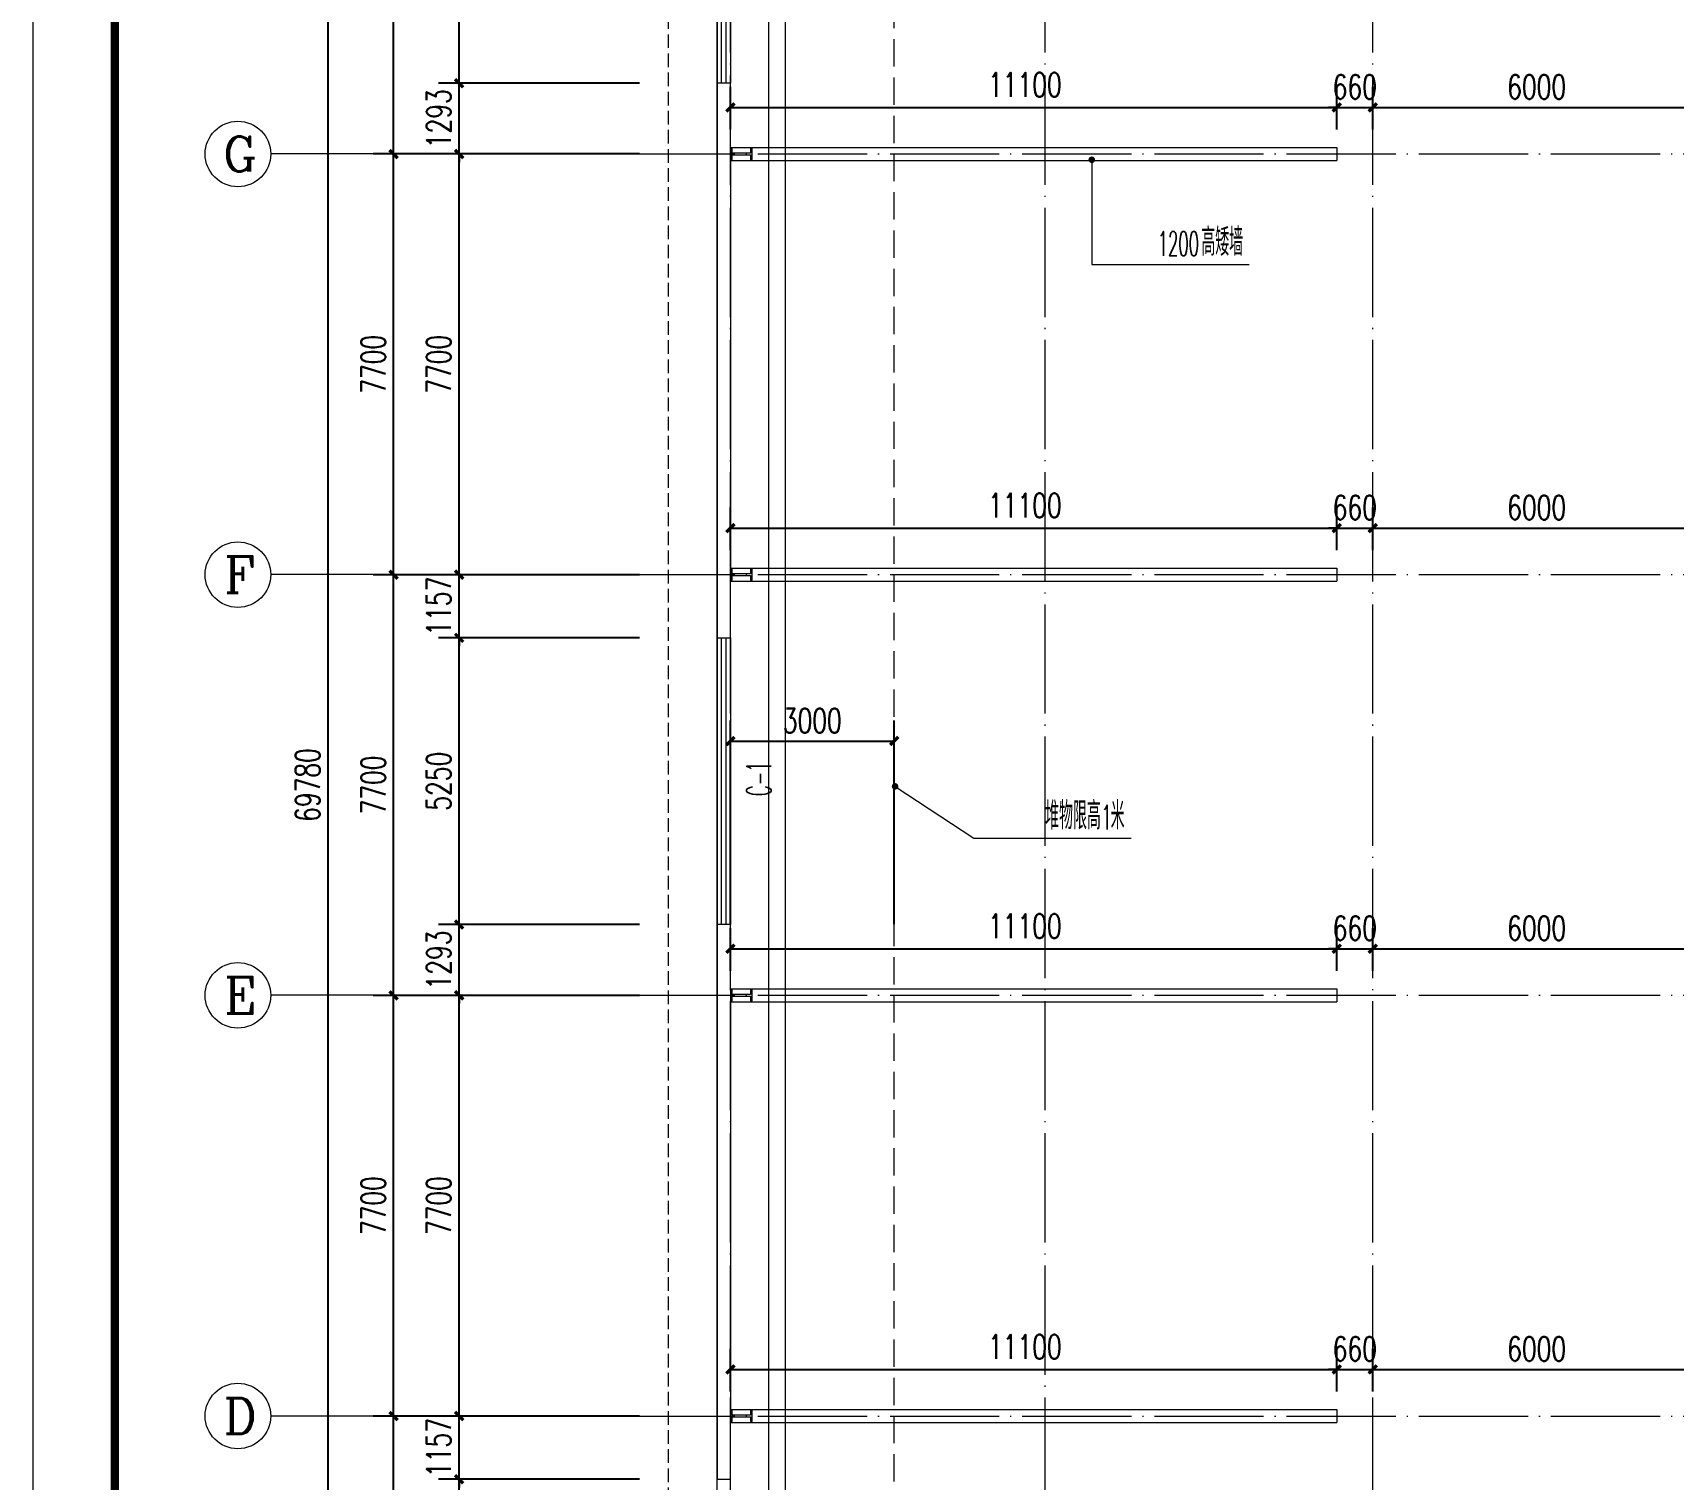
# Model space of a CAD drawing. Header units: inches. Extents: x -3733042 to -3450527, y 579159 to 997713.
# Drawn here: x -3561977 to -3531947, y 811583 to 838057 of the extents above; entities that cross this region are included whole.
import ezdxf

# ---------------------------------------------------------------- set-up
doc = ezdxf.new("R2010")
doc.units = ezdxf.units.IN
doc.header["$LTSCALE"] = 1000
doc.header["$MEASUREMENT"] = 0
doc.linetypes.add('DASH', pattern=[0.35, 0.25, -0.1])
doc.linetypes.add('DOTE', pattern=[2.42, 2, -0.2, 0.02, -0.2])
doc.layers.get('0').update_dxf_attribs({"lineweight": 18})
for name, color, linetype, lineweight in [('AXIS', 30, 'Continuous', 18), ('AXIS_TEXT', 7, 'Continuous', 18), ('COLUMN', 34, 'Continuous', 18), ('DIM_LEAD', 3, 'Continuous', 18), ('DOTE', 14, 'DOTE', 18), ('GROUND', 5, 'DASH', 18), ('PUB_DIM', 3, 'Continuous', 18), ('PUB_TEXT', 7, 'Continuous', 18), ('PUB_TITLE', 153, 'Continuous', 18), ('SURFACE', 255, 'Continuous', 18), ('WALL', 6, 'Continuous', 18), ('WINDOW', 4, 'Continuous', 18), ('WINDOW_TEXT', 7, 'Continuous', 18), ('地漏雨水管', 41, 'Continuous', 18)]:
    doc.layers.add(name, color=color, linetype=linetype, lineweight=lineweight)
doc.styles.add('_TCH_AXIS', font='complex.shx', dxfattribs={"bigfont": 'gbcbig.shx'})
doc.styles.add('_TCH_DIM', font='simplex.shx', dxfattribs={"width": 0.7, "bigfont": 'gbcbig.shx'})
doc.styles.add('_TCH_DIM_T3', font='simplex.shx', dxfattribs={"width": 0.705882, "bigfont": 'gbcbig.shx'})
doc.styles.add('_TCH_WINDOW', font='simplex.shx', dxfattribs={"width": 0.7, "bigfont": 'gbcbig.shx'})
doc.styles.add('COMPLEX', font='complex.shx')
doc.dimstyles.new('_TCH_ARCH&&150', dxfattribs={"dimtxt": 446.25, "dimasz": 150, "dimexe": 375, "dimexo": 450, "dimgap": 150, "dimtad": 1, "dimdec": 0, "dimzin": 0, "dimdsep": 46, "dimtxsty": '_TCH_DIM_T3', "dimblk": 'ARCHTICK', "dimcen": 0.09, "dimdle": 300, "dimclrt": 7, "dimazin": 2, "dimtfac": 1, "dimtdec": 0, "dimtix": 1, "dimtmove": 2, "dimatfit": 3, "dimfxl": 1, "dimtolj": 1, "dimarcsym": 0})

# ---------------------------------------------------------------- blocks, each defined once
blk = doc.blocks.new('_ArchTick_2')
at = {"color": 0, "linetype": 'ByBlock'}
blk.add_lwpolyline([(-0.5, -0.5, 0.4, 0.4, 0), (0.5, 0.5, 0.4, 0.4, 0)], format="xyseb", dxfattribs=at)
blk = doc.blocks.new('*X160')
at = {"layer": 'PUB_DIM', "color": 0, "lineweight": -2}
for p, q in [((-3549207, 821743), (-3549207, 825469)), ((-3546207, 821743), (-3546207, 825469)), ((-3549207, 825094), (-3546207, 825094))]:
    blk.add_line(p, q, dxfattribs=at)
at = {"layer": 'PUB_DIM', "color": 0, "lineweight": -2, "xscale": 150, "yscale": 150, "zscale": 150, "rotation": 180}
blk.add_blockref('_ArchTick_2', (-3549207, 825094), dxfattribs=at)
at = {"layer": 'PUB_DIM', "color": 0, "lineweight": -2, "xscale": 150, "yscale": 150, "zscale": 150}
blk.add_blockref('_ArchTick_2', (-3546207, 825094), dxfattribs=at)
at = {"layer": 'PUB_DIM', "color": 7, "insert": (-3547707, 825467), "char_height": 446.2, "width": 1620, "attachment_point": 5, "style": '_TCH_DIM_T3'}
blk.add_mtext('3000', dxfattribs=at)
blk = doc.blocks.new('_ARCHTICK')
at = {"color": 0, "linetype": 'ByBlock', "const_width": 0.4}
blk.add_lwpolyline([(-0.5, -0.5), (0.5, 0.5)], dxfattribs=at)
blk = doc.blocks.new('*X237')
at = {"layer": 'PUB_DIM', "color": 0, "lineweight": -2}
for p, q in [((-3549206, 813189), (-3549206, 813968)), ((-3538106, 813189), (-3538106, 813968)), ((-3549206, 813593), (-3538106, 813593))]:
    blk.add_line(p, q, dxfattribs=at)
at = {"layer": 'PUB_DIM', "color": 0, "lineweight": -2, "xscale": 150, "yscale": 150, "zscale": 150, "rotation": 180}
blk.add_blockref('_ArchTick_2', (-3549206, 813593), dxfattribs=at)
at = {"layer": 'PUB_DIM', "color": 0, "lineweight": -2, "xscale": 150, "yscale": 150, "zscale": 150}
blk.add_blockref('_ArchTick_2', (-3538106, 813593), dxfattribs=at)
at = {"layer": 'PUB_DIM', "color": 7, "insert": (-3543816, 814006), "char_height": 446.2, "width": 1710, "attachment_point": 5, "style": '_TCH_DIM_T3'}
blk.add_mtext('11100', dxfattribs=at)
blk = doc.blocks.new('*X238')
at = {"layer": 'PUB_DIM', "color": 0, "lineweight": -2}
for p, q in [((-3538106, 813189), (-3538106, 813968)), ((-3537446, 813189), (-3537446, 813968)), ((-3538106, 813593), (-3538256, 813593)), ((-3538106, 813593), (-3537446, 813593)), ((-3537446, 813593), (-3537296, 813593))]:
    blk.add_line(p, q, dxfattribs=at)
at = {"layer": 'PUB_DIM', "color": 0, "lineweight": -2, "xscale": 150, "yscale": 150, "zscale": 150}
blk.add_blockref('_ArchTick_2', (-3538106, 813593), dxfattribs=at)
at = {"layer": 'PUB_DIM', "color": 0, "lineweight": -2, "xscale": 150, "yscale": 150, "zscale": 150, "rotation": 180}
blk.add_blockref('_ArchTick_2', (-3537446, 813593), dxfattribs=at)
at = {"layer": 'PUB_DIM', "color": 7, "insert": (-3537776, 813967), "char_height": 446.2, "width": 1215, "attachment_point": 5, "style": '_TCH_DIM_T3'}
blk.add_mtext('660', dxfattribs=at)
blk = doc.blocks.new('*X239')
at = {"layer": 'PUB_DIM', "color": 0, "lineweight": -2}
for p, q in [((-3537446, 813189), (-3537446, 813968)), ((-3531446, 813189), (-3531446, 813968)), ((-3537446, 813593), (-3531446, 813593))]:
    blk.add_line(p, q, dxfattribs=at)
at = {"layer": 'PUB_DIM', "color": 0, "lineweight": -2, "xscale": 150, "yscale": 150, "zscale": 150, "rotation": 180}
blk.add_blockref('_ArchTick_2', (-3537446, 813593), dxfattribs=at)
at = {"layer": 'PUB_DIM', "color": 0, "lineweight": -2, "xscale": 150, "yscale": 150, "zscale": 150}
blk.add_blockref('_ArchTick_2', (-3531446, 813593), dxfattribs=at)
at = {"layer": 'PUB_DIM', "color": 7, "insert": (-3534446, 813967), "char_height": 446.2, "width": 1665, "attachment_point": 5, "style": '_TCH_DIM_T3'}
blk.add_mtext('6000', dxfattribs=at)
blk = doc.blocks.new('*X242')
at = {"layer": 'PUB_DIM', "color": 0, "lineweight": -2}
for p, q in [((-3549206, 820889), (-3549206, 821668)), ((-3538106, 820889), (-3538106, 821668)), ((-3549206, 821293), (-3538106, 821293))]:
    blk.add_line(p, q, dxfattribs=at)
at = {"layer": 'PUB_DIM', "color": 0, "lineweight": -2, "xscale": 150, "yscale": 150, "zscale": 150, "rotation": 180}
blk.add_blockref('_ArchTick_2', (-3549206, 821293), dxfattribs=at)
at = {"layer": 'PUB_DIM', "color": 0, "lineweight": -2, "xscale": 150, "yscale": 150, "zscale": 150}
blk.add_blockref('_ArchTick_2', (-3538106, 821293), dxfattribs=at)
at = {"layer": 'PUB_DIM', "color": 7, "insert": (-3543816, 821706), "char_height": 446.2, "width": 1710, "attachment_point": 5, "style": '_TCH_DIM_T3'}
blk.add_mtext('11100', dxfattribs=at)
blk = doc.blocks.new('*X243')
at = {"layer": 'PUB_DIM', "color": 0, "lineweight": -2}
for p, q in [((-3538106, 820889), (-3538106, 821668)), ((-3537446, 820889), (-3537446, 821668)), ((-3538106, 821293), (-3538256, 821293)), ((-3538106, 821293), (-3537446, 821293)), ((-3537446, 821293), (-3537296, 821293))]:
    blk.add_line(p, q, dxfattribs=at)
at = {"layer": 'PUB_DIM', "color": 0, "lineweight": -2, "xscale": 150, "yscale": 150, "zscale": 150}
blk.add_blockref('_ArchTick_2', (-3538106, 821293), dxfattribs=at)
at = {"layer": 'PUB_DIM', "color": 0, "lineweight": -2, "xscale": 150, "yscale": 150, "zscale": 150, "rotation": 180}
blk.add_blockref('_ArchTick_2', (-3537446, 821293), dxfattribs=at)
at = {"layer": 'PUB_DIM', "color": 7, "insert": (-3537776, 821667), "char_height": 446.2, "width": 1215, "attachment_point": 5, "style": '_TCH_DIM_T3'}
blk.add_mtext('660', dxfattribs=at)
blk = doc.blocks.new('*X244')
at = {"layer": 'PUB_DIM', "color": 0, "lineweight": -2}
for p, q in [((-3537446, 820889), (-3537446, 821668)), ((-3531446, 820889), (-3531446, 821668)), ((-3537446, 821293), (-3531446, 821293))]:
    blk.add_line(p, q, dxfattribs=at)
at = {"layer": 'PUB_DIM', "color": 0, "lineweight": -2, "xscale": 150, "yscale": 150, "zscale": 150, "rotation": 180}
blk.add_blockref('_ArchTick_2', (-3537446, 821293), dxfattribs=at)
at = {"layer": 'PUB_DIM', "color": 0, "lineweight": -2, "xscale": 150, "yscale": 150, "zscale": 150}
blk.add_blockref('_ArchTick_2', (-3531446, 821293), dxfattribs=at)
at = {"layer": 'PUB_DIM', "color": 7, "insert": (-3534446, 821667), "char_height": 446.2, "width": 1665, "attachment_point": 5, "style": '_TCH_DIM_T3'}
blk.add_mtext('6000', dxfattribs=at)
blk = doc.blocks.new('*X247')
at = {"layer": 'PUB_DIM', "color": 0, "lineweight": -2}
for p, q in [((-3549206, 828589), (-3549206, 829368)), ((-3538106, 828589), (-3538106, 829368)), ((-3549206, 828993), (-3538106, 828993))]:
    blk.add_line(p, q, dxfattribs=at)
at = {"layer": 'PUB_DIM', "color": 0, "lineweight": -2, "xscale": 150, "yscale": 150, "zscale": 150, "rotation": 180}
blk.add_blockref('_ArchTick_2', (-3549206, 828993), dxfattribs=at)
at = {"layer": 'PUB_DIM', "color": 0, "lineweight": -2, "xscale": 150, "yscale": 150, "zscale": 150}
blk.add_blockref('_ArchTick_2', (-3538106, 828993), dxfattribs=at)
at = {"layer": 'PUB_DIM', "color": 7, "insert": (-3543816, 829406), "char_height": 446.2, "width": 1710, "attachment_point": 5, "style": '_TCH_DIM_T3'}
blk.add_mtext('11100', dxfattribs=at)
blk = doc.blocks.new('*X248')
at = {"layer": 'PUB_DIM', "color": 0, "lineweight": -2}
for p, q in [((-3538106, 828589), (-3538106, 829368)), ((-3537446, 828589), (-3537446, 829368)), ((-3538106, 828993), (-3538256, 828993)), ((-3538106, 828993), (-3537446, 828993)), ((-3537446, 828993), (-3537296, 828993))]:
    blk.add_line(p, q, dxfattribs=at)
at = {"layer": 'PUB_DIM', "color": 0, "lineweight": -2, "xscale": 150, "yscale": 150, "zscale": 150}
blk.add_blockref('_ArchTick_2', (-3538106, 828993), dxfattribs=at)
at = {"layer": 'PUB_DIM', "color": 0, "lineweight": -2, "xscale": 150, "yscale": 150, "zscale": 150, "rotation": 180}
blk.add_blockref('_ArchTick_2', (-3537446, 828993), dxfattribs=at)
at = {"layer": 'PUB_DIM', "color": 7, "insert": (-3537776, 829367), "char_height": 446.2, "width": 1215, "attachment_point": 5, "style": '_TCH_DIM_T3'}
blk.add_mtext('660', dxfattribs=at)
blk = doc.blocks.new('*X249')
at = {"layer": 'PUB_DIM', "color": 0, "lineweight": -2}
for p, q in [((-3537446, 828589), (-3537446, 829368)), ((-3531446, 828589), (-3531446, 829368)), ((-3537446, 828993), (-3531446, 828993))]:
    blk.add_line(p, q, dxfattribs=at)
at = {"layer": 'PUB_DIM', "color": 0, "lineweight": -2, "xscale": 150, "yscale": 150, "zscale": 150, "rotation": 180}
blk.add_blockref('_ArchTick_2', (-3537446, 828993), dxfattribs=at)
at = {"layer": 'PUB_DIM', "color": 0, "lineweight": -2, "xscale": 150, "yscale": 150, "zscale": 150}
blk.add_blockref('_ArchTick_2', (-3531446, 828993), dxfattribs=at)
at = {"layer": 'PUB_DIM', "color": 7, "insert": (-3534446, 829367), "char_height": 446.2, "width": 1665, "attachment_point": 5, "style": '_TCH_DIM_T3'}
blk.add_mtext('6000', dxfattribs=at)
blk = doc.blocks.new('*X252')
at = {"layer": 'PUB_DIM', "color": 0, "lineweight": -2}
for p, q in [((-3549206, 836289), (-3549206, 837068)), ((-3538106, 836289), (-3538106, 837068)), ((-3549206, 836693), (-3538106, 836693))]:
    blk.add_line(p, q, dxfattribs=at)
at = {"layer": 'PUB_DIM', "color": 0, "lineweight": -2, "xscale": 150, "yscale": 150, "zscale": 150, "rotation": 180}
blk.add_blockref('_ArchTick_2', (-3549206, 836693), dxfattribs=at)
at = {"layer": 'PUB_DIM', "color": 0, "lineweight": -2, "xscale": 150, "yscale": 150, "zscale": 150}
blk.add_blockref('_ArchTick_2', (-3538106, 836693), dxfattribs=at)
at = {"layer": 'PUB_DIM', "color": 7, "insert": (-3543816, 837106), "char_height": 446.2, "width": 1710, "attachment_point": 5, "style": '_TCH_DIM_T3'}
blk.add_mtext('11100', dxfattribs=at)
blk = doc.blocks.new('*X253')
at = {"layer": 'PUB_DIM', "color": 0, "lineweight": -2}
for p, q in [((-3538106, 836289), (-3538106, 837068)), ((-3537446, 836289), (-3537446, 837068)), ((-3538106, 836693), (-3538256, 836693)), ((-3538106, 836693), (-3537446, 836693)), ((-3537446, 836693), (-3537296, 836693))]:
    blk.add_line(p, q, dxfattribs=at)
at = {"layer": 'PUB_DIM', "color": 0, "lineweight": -2, "xscale": 150, "yscale": 150, "zscale": 150}
blk.add_blockref('_ArchTick_2', (-3538106, 836693), dxfattribs=at)
at = {"layer": 'PUB_DIM', "color": 0, "lineweight": -2, "xscale": 150, "yscale": 150, "zscale": 150, "rotation": 180}
blk.add_blockref('_ArchTick_2', (-3537446, 836693), dxfattribs=at)
at = {"layer": 'PUB_DIM', "color": 7, "insert": (-3537776, 837067), "char_height": 446.2, "width": 1215, "attachment_point": 5, "style": '_TCH_DIM_T3'}
blk.add_mtext('660', dxfattribs=at)
blk = doc.blocks.new('*X254')
at = {"layer": 'PUB_DIM', "color": 0, "lineweight": -2}
for p, q in [((-3537446, 836289), (-3537446, 837068)), ((-3531446, 836289), (-3531446, 837068)), ((-3537446, 836693), (-3531446, 836693))]:
    blk.add_line(p, q, dxfattribs=at)
at = {"layer": 'PUB_DIM', "color": 0, "lineweight": -2, "xscale": 150, "yscale": 150, "zscale": 150, "rotation": 180}
blk.add_blockref('_ArchTick_2', (-3537446, 836693), dxfattribs=at)
at = {"layer": 'PUB_DIM', "color": 0, "lineweight": -2, "xscale": 150, "yscale": 150, "zscale": 150}
blk.add_blockref('_ArchTick_2', (-3531446, 836693), dxfattribs=at)
at = {"layer": 'PUB_DIM', "color": 7, "insert": (-3534446, 837067), "char_height": 446.2, "width": 1665, "attachment_point": 5, "style": '_TCH_DIM_T3'}
blk.add_mtext('6000', dxfattribs=at)
blk = doc.blocks.new('*X562')
at = {"layer": 'AXIS', "color": 0, "lineweight": -2}
for p, q in [((-3550872, 811583), (-3554547, 811583)), ((-3554172, 806333), (-3554172, 811583)), ((-3550872, 806333), (-3554547, 806333))]:
    blk.add_line(p, q, dxfattribs=at)
at = {"layer": 'AXIS', "color": 0, "lineweight": -2, "xscale": 150, "yscale": 150, "zscale": 150}
for p, rotation in [((-3554172, 811583), 90), ((-3554172, 806333), 270)]:
    blk.add_blockref('_ArchTick_2', p, dxfattribs=dict(at, rotation=rotation))
at = {"layer": 'AXIS', "color": 7, "insert": (-3554545, 808958), "char_height": 446.2, "width": 1575, "attachment_point": 5, "rotation": 90, "style": '_TCH_DIM_T3'}
blk.add_mtext('5250', dxfattribs=at)
blk = doc.blocks.new('*X563')
at = {"layer": 'AXIS', "color": 0, "lineweight": -2}
for p, q in [((-3550872, 812739), (-3554547, 812739)), ((-3554172, 812739), (-3554172, 812889)), ((-3554172, 811583), (-3554172, 812739)), ((-3550872, 811583), (-3554547, 811583)), ((-3554172, 811583), (-3554172, 811433))]:
    blk.add_line(p, q, dxfattribs=at)
at = {"layer": 'AXIS', "color": 0, "lineweight": -2, "xscale": 150, "yscale": 150, "zscale": 150}
for p, rotation in [((-3554172, 812739), 270), ((-3554172, 811583), 90)]:
    blk.add_blockref('_ArchTick_2', p, dxfattribs=dict(at, rotation=rotation))
at = {"layer": 'AXIS', "color": 7, "insert": (-3554545, 812161), "char_height": 446.2, "width": 1350, "attachment_point": 5, "rotation": 90, "style": '_TCH_DIM_T3'}
blk.add_mtext('1157', dxfattribs=at)
blk = doc.blocks.new('*X564')
at = {"layer": 'AXIS', "color": 0, "lineweight": -2}
for p, q in [((-3550872, 820439), (-3554547, 820439)), ((-3554172, 812739), (-3554172, 820439)), ((-3550872, 812739), (-3554547, 812739))]:
    blk.add_line(p, q, dxfattribs=at)
at = {"layer": 'AXIS', "color": 0, "lineweight": -2, "xscale": 150, "yscale": 150, "zscale": 150}
for p, rotation in [((-3554172, 820439), 90), ((-3554172, 812739), 270)]:
    blk.add_blockref('_ArchTick_2', p, dxfattribs=dict(at, rotation=rotation))
at = {"layer": 'AXIS', "color": 7, "insert": (-3554545, 816589), "char_height": 446.2, "width": 1665, "attachment_point": 5, "rotation": 90, "style": '_TCH_DIM_T3'}
blk.add_mtext('7700', dxfattribs=at)
blk = doc.blocks.new('*X565')
at = {"layer": 'AXIS', "color": 0, "lineweight": -2}
for p, q in [((-3550872, 821733), (-3554547, 821733)), ((-3554172, 821733), (-3554172, 821883)), ((-3554172, 820439), (-3554172, 821733)), ((-3550872, 820439), (-3554547, 820439)), ((-3554172, 820439), (-3554172, 820289))]:
    blk.add_line(p, q, dxfattribs=at)
at = {"layer": 'AXIS', "color": 0, "lineweight": -2, "xscale": 150, "yscale": 150, "zscale": 150}
for p, rotation in [((-3554172, 821733), 270), ((-3554172, 820439), 90)]:
    blk.add_blockref('_ArchTick_2', p, dxfattribs=dict(at, rotation=rotation))
at = {"layer": 'AXIS', "color": 7, "insert": (-3554545, 821086), "char_height": 446.2, "width": 1485, "attachment_point": 5, "rotation": 90, "style": '_TCH_DIM_T3'}
blk.add_mtext('1293', dxfattribs=at)
blk = doc.blocks.new('*X566')
at = {"layer": 'AXIS', "color": 0, "lineweight": -2}
for p, q in [((-3550872, 826983), (-3554547, 826983)), ((-3554172, 821733), (-3554172, 826983)), ((-3550872, 821733), (-3554547, 821733))]:
    blk.add_line(p, q, dxfattribs=at)
at = {"layer": 'AXIS', "color": 0, "lineweight": -2, "xscale": 150, "yscale": 150, "zscale": 150}
for p, rotation in [((-3554172, 826983), 90), ((-3554172, 821733), 270)]:
    blk.add_blockref('_ArchTick_2', p, dxfattribs=dict(at, rotation=rotation))
at = {"layer": 'AXIS', "color": 7, "insert": (-3554545, 824358), "char_height": 446.2, "width": 1575, "attachment_point": 5, "rotation": 90, "style": '_TCH_DIM_T3'}
blk.add_mtext('5250', dxfattribs=at)
blk = doc.blocks.new('*X567')
at = {"layer": 'AXIS', "color": 0, "lineweight": -2}
for p, q in [((-3554172, 828139), (-3554172, 828289)), ((-3550872, 828139), (-3554547, 828139)), ((-3554172, 826983), (-3554172, 828139)), ((-3550872, 826983), (-3554547, 826983)), ((-3554172, 826983), (-3554172, 826833))]:
    blk.add_line(p, q, dxfattribs=at)
at = {"layer": 'AXIS', "color": 0, "lineweight": -2, "xscale": 150, "yscale": 150, "zscale": 150}
for p, rotation in [((-3554172, 828139), 270), ((-3554172, 826983), 90)]:
    blk.add_blockref('_ArchTick_2', p, dxfattribs=dict(at, rotation=rotation))
at = {"layer": 'AXIS', "color": 7, "insert": (-3554545, 827561), "char_height": 446.2, "width": 1350, "attachment_point": 5, "rotation": 90, "style": '_TCH_DIM_T3'}
blk.add_mtext('1157', dxfattribs=at)
blk = doc.blocks.new('*X568')
at = {"layer": 'AXIS', "color": 0, "lineweight": -2}
for p, q in [((-3550872, 835839), (-3554547, 835839)), ((-3554172, 828139), (-3554172, 835839)), ((-3550872, 828139), (-3554547, 828139))]:
    blk.add_line(p, q, dxfattribs=at)
at = {"layer": 'AXIS', "color": 0, "lineweight": -2, "xscale": 150, "yscale": 150, "zscale": 150}
for p, rotation in [((-3554172, 835839), 90), ((-3554172, 828139), 270)]:
    blk.add_blockref('_ArchTick_2', p, dxfattribs=dict(at, rotation=rotation))
at = {"layer": 'AXIS', "color": 7, "insert": (-3554545, 831989), "char_height": 446.2, "width": 1665, "attachment_point": 5, "rotation": 90, "style": '_TCH_DIM_T3'}
blk.add_mtext('7700', dxfattribs=at)
blk = doc.blocks.new('*X569')
at = {"layer": 'AXIS', "color": 0, "lineweight": -2}
for p, q in [((-3554172, 837133), (-3554172, 837283)), ((-3550872, 837133), (-3554547, 837133)), ((-3554172, 835839), (-3554172, 837133)), ((-3550872, 835839), (-3554547, 835839)), ((-3554172, 835839), (-3554172, 835689))]:
    blk.add_line(p, q, dxfattribs=at)
at = {"layer": 'AXIS', "color": 0, "lineweight": -2, "xscale": 150, "yscale": 150, "zscale": 150}
for p, rotation in [((-3554172, 837133), 270), ((-3554172, 835839), 90)]:
    blk.add_blockref('_ArchTick_2', p, dxfattribs=dict(at, rotation=rotation))
at = {"layer": 'AXIS', "color": 7, "insert": (-3554545, 836486), "char_height": 446.2, "width": 1485, "attachment_point": 5, "rotation": 90, "style": '_TCH_DIM_T3'}
blk.add_mtext('1293', dxfattribs=at)
blk = doc.blocks.new('*X570')
at = {"layer": 'AXIS', "color": 0, "lineweight": -2}
for p, q in [((-3550872, 842383), (-3554547, 842383)), ((-3554172, 837133), (-3554172, 842383)), ((-3550872, 837133), (-3554547, 837133))]:
    blk.add_line(p, q, dxfattribs=at)
at = {"layer": 'AXIS', "color": 0, "lineweight": -2, "xscale": 150, "yscale": 150, "zscale": 150}
for p, rotation in [((-3554172, 842383), 90), ((-3554172, 837133), 270)]:
    blk.add_blockref('_ArchTick_2', p, dxfattribs=dict(at, rotation=rotation))
at = {"layer": 'AXIS', "color": 7, "insert": (-3554545, 839758), "char_height": 446.2, "width": 1575, "attachment_point": 5, "rotation": 90, "style": '_TCH_DIM_T3'}
blk.add_mtext('5250', dxfattribs=at)
blk = doc.blocks.new('*X580')
at = {"layer": 'AXIS', "color": 0, "lineweight": -2}
for p, q in [((-3552072, 812739), (-3555747, 812739)), ((-3555372, 805039), (-3555372, 812739)), ((-3552072, 805039), (-3555747, 805039))]:
    blk.add_line(p, q, dxfattribs=at)
at = {"layer": 'AXIS', "color": 0, "lineweight": -2, "xscale": 150, "yscale": 150, "zscale": 150}
for p, rotation in [((-3555372, 812739), 90), ((-3555372, 805039), 270)]:
    blk.add_blockref('_ArchTick_2', p, dxfattribs=dict(at, rotation=rotation))
at = {"layer": 'AXIS', "color": 7, "insert": (-3555745, 808889), "char_height": 446.2, "width": 1665, "attachment_point": 5, "rotation": 90, "style": '_TCH_DIM_T3'}
blk.add_mtext('7700', dxfattribs=at)
blk = doc.blocks.new('*X581')
at = {"layer": 'AXIS', "color": 0, "lineweight": -2}
for p, q in [((-3552072, 820439), (-3555747, 820439)), ((-3555372, 812739), (-3555372, 820439)), ((-3552072, 812739), (-3555747, 812739))]:
    blk.add_line(p, q, dxfattribs=at)
at = {"layer": 'AXIS', "color": 0, "lineweight": -2, "xscale": 150, "yscale": 150, "zscale": 150}
for p, rotation in [((-3555372, 820439), 90), ((-3555372, 812739), 270)]:
    blk.add_blockref('_ArchTick_2', p, dxfattribs=dict(at, rotation=rotation))
at = {"layer": 'AXIS', "color": 7, "insert": (-3555745, 816589), "char_height": 446.2, "width": 1665, "attachment_point": 5, "rotation": 90, "style": '_TCH_DIM_T3'}
blk.add_mtext('7700', dxfattribs=at)
blk = doc.blocks.new('*X582')
at = {"layer": 'AXIS', "color": 0, "lineweight": -2}
for p, q in [((-3552072, 828139), (-3555747, 828139)), ((-3555372, 820439), (-3555372, 828139)), ((-3552072, 820439), (-3555747, 820439))]:
    blk.add_line(p, q, dxfattribs=at)
at = {"layer": 'AXIS', "color": 0, "lineweight": -2, "xscale": 150, "yscale": 150, "zscale": 150}
for p, rotation in [((-3555372, 828139), 90), ((-3555372, 820439), 270)]:
    blk.add_blockref('_ArchTick_2', p, dxfattribs=dict(at, rotation=rotation))
at = {"layer": 'AXIS', "color": 7, "insert": (-3555745, 824289), "char_height": 446.2, "width": 1665, "attachment_point": 5, "rotation": 90, "style": '_TCH_DIM_T3'}
blk.add_mtext('7700', dxfattribs=at)
blk = doc.blocks.new('*X583')
at = {"layer": 'AXIS', "color": 0, "lineweight": -2}
for p, q in [((-3552072, 835839), (-3555747, 835839)), ((-3555372, 828139), (-3555372, 835839)), ((-3552072, 828139), (-3555747, 828139))]:
    blk.add_line(p, q, dxfattribs=at)
at = {"layer": 'AXIS', "color": 0, "lineweight": -2, "xscale": 150, "yscale": 150, "zscale": 150}
for p, rotation in [((-3555372, 835839), 90), ((-3555372, 828139), 270)]:
    blk.add_blockref('_ArchTick_2', p, dxfattribs=dict(at, rotation=rotation))
at = {"layer": 'AXIS', "color": 7, "insert": (-3555745, 831989), "char_height": 446.2, "width": 1665, "attachment_point": 5, "rotation": 90, "style": '_TCH_DIM_T3'}
blk.add_mtext('7700', dxfattribs=at)
blk = doc.blocks.new('*X584')
at = {"layer": 'AXIS', "color": 0, "lineweight": -2}
for p, q in [((-3552072, 843539), (-3555747, 843539)), ((-3555372, 835839), (-3555372, 843539)), ((-3552072, 835839), (-3555747, 835839))]:
    blk.add_line(p, q, dxfattribs=at)
at = {"layer": 'AXIS', "color": 0, "lineweight": -2, "xscale": 150, "yscale": 150, "zscale": 150}
for p, rotation in [((-3555372, 843539), 90), ((-3555372, 835839), 270)]:
    blk.add_blockref('_ArchTick_2', p, dxfattribs=dict(at, rotation=rotation))
at = {"layer": 'AXIS', "color": 7, "insert": (-3555745, 839689), "char_height": 446.2, "width": 1665, "attachment_point": 5, "rotation": 90, "style": '_TCH_DIM_T3'}
blk.add_mtext('7700', dxfattribs=at)
blk = doc.blocks.new('*X588')
at = {"layer": 'AXIS', "color": 0, "lineweight": -2}
for p, q in [((-3552072, 859179), (-3556947, 859179)), ((-3556572, 789399), (-3556572, 859179)), ((-3552072, 789399), (-3556947, 789399))]:
    blk.add_line(p, q, dxfattribs=at)
at = {"layer": 'AXIS', "color": 0, "lineweight": -2, "xscale": 150, "yscale": 150, "zscale": 150}
for p, rotation in [((-3556572, 859179), 90), ((-3556572, 789399), 270)]:
    blk.add_blockref('_ArchTick_2', p, dxfattribs=dict(at, rotation=rotation))
at = {"layer": 'AXIS', "color": 7, "insert": (-3556945, 824289), "char_height": 446.2, "width": 2115, "attachment_point": 5, "rotation": 90, "style": '_TCH_DIM_T3'}
blk.add_mtext('69780', dxfattribs=at)
blk = doc.blocks.new('_AXISO')
blk.add_circle((0, 0), 0.5)
at = {"layer": 'AXIS_TEXT', "style": 'COMPLEX', "width": 1.04167}
blk.add_attdef('A', (-0.25, -0.28), '', height=0.56, dxfattribs=at)
blk = doc.blocks.new('$WINLIB2D$00000001')
at = {"color": 0}
for points in [[(-0.5, 0.5), (-0.5, -0.5)], [(-0.5, 0.5), (0.5, 0.5)], [(0.5, -0.5), (0.5, 0.5)], [(0.5, 0.1667), (-0.5, 0.1667)], [(0.5, -0.1667), (-0.5, -0.1667)], [(-0.5, -0.5), (0.5, -0.5)]]:
    blk.add_lwpolyline(points, dxfattribs=at)

msp = doc.modelspace()

# ---------------------------------------------------------------- linework, layer by layer
msp.add_lwpolyline([(-3549446.4, 859179.3), (-3513446.4, 859179.3), (-3513446.4, 789399.3), (-3549446.4, 789399.3)], close=True)
at = {"layer": 'AXIS'}
for p, q in [((-3551621.9, 835839.3), (-3557621.9, 835839.3)), ((-3551621.9, 828139.3), (-3557621.9, 828139.3)), ((-3551621.9, 820439.3), (-3557621.9, 820439.3)), ((-3551621.9, 812739.3), (-3557621.9, 812739.3))]:
    msp.add_line(p, q, dxfattribs=at)
at = {"layer": 'COLUMN'}
for p, q in [((-3549175.7, 835939.3), (-3549205.7, 835939.3)), ((-3549205.7, 835939.3), (-3549205.7, 835739.3)), ((-3549205.7, 835739.3), (-3549175.7, 835739.3)), ((-3549175.7, 835854.3), (-3549175.7, 835939.3)), ((-3548835.7, 835854.3), (-3549175.7, 835854.3)), ((-3549175.7, 835739.3), (-3549175.7, 835824.3)), ((-3549175.7, 835824.3), (-3548835.7, 835824.3)), ((-3548805.7, 835939.3), (-3548835.7, 835939.3)), ((-3548835.7, 835939.3), (-3548835.7, 835854.3)), ((-3548835.7, 835824.3), (-3548835.7, 835739.3)), ((-3548835.7, 835739.3), (-3548805.7, 835739.3)), ((-3548805.7, 835739.3), (-3548805.7, 835939.3)), ((-3549175.7, 828239.3), (-3549205.7, 828239.3)), ((-3549205.7, 828239.3), (-3549205.7, 828039.3)), ((-3549175.7, 828154.3), (-3549175.7, 828239.3)), ((-3548805.7, 828239.3), (-3548835.7, 828239.3)), ((-3548835.7, 828239.3), (-3548835.7, 828154.3)), ((-3548805.7, 828039.3), (-3548805.7, 828239.3)), ((-3549205.7, 828039.3), (-3549175.7, 828039.3)), ((-3548835.7, 828154.3), (-3549175.7, 828154.3)), ((-3549175.7, 828039.3), (-3549175.7, 828124.3)), ((-3549175.7, 828124.3), (-3548835.7, 828124.3)), ((-3548835.7, 828124.3), (-3548835.7, 828039.3)), ((-3548835.7, 828039.3), (-3548805.7, 828039.3)), ((-3549175.7, 820539.3), (-3549205.7, 820539.3)), ((-3549205.7, 820539.3), (-3549205.7, 820339.3)), ((-3549175.7, 820454.3), (-3549175.7, 820539.3)), ((-3548835.7, 820454.3), (-3549175.7, 820454.3)), ((-3549175.7, 820339.3), (-3549175.7, 820424.3)), ((-3549175.7, 820424.3), (-3548835.7, 820424.3)), ((-3548805.7, 820539.3), (-3548835.7, 820539.3)), ((-3548835.7, 820539.3), (-3548835.7, 820454.3)), ((-3548835.7, 820424.3), (-3548835.7, 820339.3)), ((-3548805.7, 820339.3), (-3548805.7, 820539.3)), ((-3549205.7, 820339.3), (-3549175.7, 820339.3)), ((-3548835.7, 820339.3), (-3548805.7, 820339.3)), ((-3549175.7, 812839.3), (-3549205.7, 812839.3)), ((-3549205.7, 812839.3), (-3549205.7, 812639.3)), ((-3549205.7, 812639.3), (-3549175.7, 812639.3)), ((-3549175.7, 812754.3), (-3549175.7, 812839.3)), ((-3548835.7, 812754.3), (-3549175.7, 812754.3)), ((-3549175.7, 812639.3), (-3549175.7, 812724.3)), ((-3549175.7, 812724.3), (-3548835.7, 812724.3)), ((-3548805.7, 812839.3), (-3548835.7, 812839.3)), ((-3548835.7, 812839.3), (-3548835.7, 812754.3)), ((-3548835.7, 812724.3), (-3548835.7, 812639.3)), ((-3548835.7, 812639.3), (-3548805.7, 812639.3)), ((-3548805.7, 812639.3), (-3548805.7, 812839.3))]:
    msp.add_line(p, q, dxfattribs=at)
at = {"layer": 'DIM_LEAD'}
for p, q in [((-3542591, 835733.4), (-3542591, 833817.2)), ((-3542591, 833817.2), (-3539709.2, 833817.2)), ((-3546191.3, 824263.8), (-3544750.4, 823317.2)), ((-3544750.4, 823317.2), (-3541868.6, 823317.2))]:
    msp.add_line(p, q, dxfattribs=at)
for points in [[(-3542591, 835763.4, 60, 60, 1), (-3542591, 835703.4, 60, 60, 1)], [(-3546216.3, 824280.3, 60, 60, 1), (-3546166.2, 824247.3, 60, 60, 1)]]:
    msp.add_lwpolyline(points, format="xyseb", close=True, dxfattribs=at)
at = {"layer": 'DOTE'}
for p, q in [((-3549207, 786875), (-3549207, 863576.4)), ((-3543447, 786875), (-3543447, 863576.4)), ((-3537447, 786875), (-3537447, 863576.4)), ((-3551124.3, 835839.3), (-3511272.1, 835839.3)), ((-3551124.3, 828139.3), (-3511272.1, 828139.3)), ((-3551124.3, 820439.3), (-3511272.1, 820439.3)), ((-3551124.3, 812739.3), (-3511272.1, 812739.3))]:
    msp.add_line(p, q, dxfattribs=at)
at = {"layer": 'GROUND'}
msp.add_lwpolyline([(-3537447, 860079.3), (-3550346.4, 860079.3), (-3550346.4, 788499.3), (-3537447, 788499.3)], dxfattribs=at)
at = {"layer": 'PUB_TITLE'}
msp.add_lwpolyline([(-3561976.8, 767462.6), (-3498976.8, 767462.6), (-3498976.8, 878912.6), (-3561976.8, 878912.6)], close=True, dxfattribs=at)
msp.add_lwpolyline([(-3560476.8, 768962.6, 150, 150, 0), (-3500476.8, 768962.6, 150, 150, 0), (-3500476.8, 875162.6, 150, 150, 0), (-3560476.8, 875162.6, 150, 150, 0)], format="xyseb", close=True, dxfattribs=at)
at = {"layer": 'SURFACE', "linetype": 'DASH', "ltscale": 2}
msp.add_lwpolyline([(-3546207, 855939.3), (-3516686.4, 855939.3), (-3516686.4, 792639.3), (-3546207, 792639.3)], close=True, dxfattribs=at)
at = {"layer": 'WALL'}
for p, q in [((-3549206.4, 837132.7), (-3549446.4, 837132.7)), ((-3549446.4, 837132.7), (-3549446.4, 835839.3)), ((-3549206.4, 835959.3), (-3549206.4, 837132.7)), ((-3549446.4, 835839.3), (-3549446.4, 828139.3)), ((-3549206.4, 835959.3), (-3538106.4, 835959.3)), ((-3538106.4, 835959.3), (-3538106.4, 835719.3)), ((-3549206.4, 835719.3), (-3538106.4, 835719.3)), ((-3549206.4, 835719.3), (-3549206.4, 828259.3)), ((-3549206.4, 828259.3), (-3538106.4, 828259.3)), ((-3538106.4, 828259.3), (-3538106.4, 828019.3)), ((-3549446.4, 828139.3), (-3549446.4, 826982.7)), ((-3549206.4, 828019.3), (-3538106.4, 828019.3)), ((-3549206.4, 826982.7), (-3549206.4, 828019.3)), ((-3549446.4, 826982.7), (-3549206.4, 826982.7)), ((-3549206.4, 821732.7), (-3549446.4, 821732.7)), ((-3549446.4, 821732.7), (-3549446.4, 820439.3)), ((-3549206.4, 820559.3), (-3549206.4, 821732.7)), ((-3549446.4, 820439.3), (-3549446.4, 812739.3)), ((-3549206.4, 820559.3), (-3538106.4, 820559.3)), ((-3538106.4, 820559.3), (-3538106.4, 820319.3)), ((-3549206.4, 820319.3), (-3538106.4, 820319.3)), ((-3549206.4, 820319.3), (-3549206.4, 812859.3)), ((-3549446.4, 812739.3), (-3549446.4, 811582.7)), ((-3549206.4, 812859.3), (-3538106.4, 812859.3)), ((-3549206.4, 812619.3), (-3538106.4, 812619.3)), ((-3549206.4, 811582.7), (-3549206.4, 812619.3)), ((-3538106.4, 812859.3), (-3538106.4, 812619.3)), ((-3549446.4, 811582.7), (-3549206.4, 811582.7))]:
    msp.add_line(p, q, dxfattribs=at)
at = {"layer": '地漏雨水管'}
for points in [[(-3548506.4, 790339.3), (-3514386.4, 790339.3), (-3514386.4, 858239.3), (-3548506.4, 858239.3)], [(-3548206.4, 790639.3), (-3514686.4, 790639.3), (-3514686.4, 857939.3), (-3548206.4, 857939.3)]]:
    msp.add_lwpolyline(points, close=True, dxfattribs=at)

# ---------------------------------------------------------------- block references
at = {"layer": 'AXIS'}
ref = msp.add_blockref('_AXISO', (-3558221.9, 835839.3), dxfattribs=dict(at, xscale=1200, yscale=1200, zscale=1200))
ref.add_attrib('A', 'G', (-3558495.2, 835520.5), dxfattribs={"layer": 'AXIS_TEXT', "height": 637.8, "style": '_TCH_AXIS'})
ref = msp.add_blockref('_AXISO', (-3558221.9, 828139.3), dxfattribs=dict(at, xscale=1200, yscale=1200, zscale=1200))
ref.add_attrib('A', 'F', (-3558476.4, 827805.3), dxfattribs={"layer": 'AXIS_TEXT', "height": 668.2, "style": '_TCH_AXIS'})
ref = msp.add_blockref('_AXISO', (-3558221.9, 820439.3), dxfattribs=dict(at, xscale=1200, yscale=1200, zscale=1200))
ref.add_attrib('A', 'E', (-3558476.4, 820105.3), dxfattribs={"layer": 'AXIS_TEXT', "height": 668.2, "style": '_TCH_AXIS'})
ref = msp.add_blockref('_AXISO', (-3558221.9, 812739.3), dxfattribs=dict(at, xscale=1200, yscale=1200, zscale=1200))
ref.add_attrib('A', 'D', (-3558486.2, 812412.9), dxfattribs={"layer": 'AXIS_TEXT', "height": 652.9, "style": '_TCH_AXIS'})
at = {"layer": 'WINDOW', "xscale": 5250, "yscale": -240, "zscale": 5250, "rotation": 270}
msp.add_blockref('$WINLIB2D$00000001', (-3549326.4, 839757.7), dxfattribs=at)
at = {"layer": 'WINDOW'}
ref = msp.add_blockref('$WINLIB2D$00000001', (-3549326.4, 824357.7), dxfattribs=dict(at, xscale=5250, yscale=-240, zscale=5250, rotation=270))
ref.add_attrib('A', 'C-1', (-3548462.3, 824084.7), dxfattribs={"layer": 'WINDOW_TEXT', "height": 446.25, "rotation": 90, "style": '_TCH_WINDOW', "width": 0.494118})

# ---------------------------------------------------------------- texts
at = {"layer": 'PUB_TEXT', "style": '_TCH_DIM'}
for s, height, width, p in [('高矮墙', 506.38, 0.7, (-3540586.1, 833974.7)), ('1200', 446.25, 0.494118, (-3541384.1, 833974.7)), ('堆物限高', 506.38, 0.7, (-3543445.2, 823474.7)), ('米', 506.4, 0.7, (-3542245.1, 823474.7)), ('1', 446.2, 0.494118, (-3542413.1, 823474.7))]:
    msp.add_text(s, height=height, dxfattribs=dict(at, width=width)).set_placement(p)

# ---------------------------------------------------------------- dimensions: what is measured, and where the dimension line sits
at = {"layer": 'AXIS'}
for base, p1, p2, picture, middle in [((-3556571.9, 859179.3), (-3551621.9, 789399.3), (-3551621.9, 859179.3), '*X588', (-3556945, 824289.3)), ((-3555371.9, 843539.3), (-3551621.9, 835839.3), (-3551621.9, 843539.3), '*X584', (-3555745, 839689.3)), ((-3554171.9, 842382.7), (-3550421.9, 837132.7), (-3550421.9, 842382.7), '*X570', (-3554545, 839757.7)), ((-3554171.9, 837132.7), (-3550421.9, 835839.3), (-3550421.9, 837132.7), '*X569', (-3554545, 836486)), ((-3555371.9, 835839.3), (-3551621.9, 828139.3), (-3551621.9, 835839.3), '*X583', (-3555745, 831989.3)), ((-3554171.9, 835839.3), (-3550421.9, 828139.3), (-3550421.9, 835839.3), '*X568', (-3554545, 831989.3)), ((-3555371.9, 828139.3), (-3551621.9, 820439.3), (-3551621.9, 828139.3), '*X582', (-3555745, 824289.3)), ((-3554171.9, 828139.3), (-3550421.9, 826982.7), (-3550421.9, 828139.3), '*X567', (-3554545, 827561)), ((-3554171.9, 826982.7), (-3550421.9, 821732.7), (-3550421.9, 826982.7), '*X566', (-3554545, 824357.7)), ((-3554171.9, 821732.7), (-3550421.9, 820439.3), (-3550421.9, 821732.7), '*X565', (-3554545, 821086)), ((-3555371.9, 820439.3), (-3551621.9, 812739.3), (-3551621.9, 820439.3), '*X581', (-3555745, 816589.3)), ((-3554171.9, 820439.3), (-3550421.9, 812739.3), (-3550421.9, 820439.3), '*X564', (-3554545, 816589.3)), ((-3555371.9, 812739.3), (-3551621.9, 805039.3), (-3551621.9, 812739.3), '*X580', (-3555745, 808889.3)), ((-3554171.9, 812739.3), (-3550421.9, 811582.7), (-3550421.9, 812739.3), '*X563', (-3554545, 812161)), ((-3554171.9, 811582.7), (-3550421.9, 806332.7), (-3550421.9, 811582.7), '*X562', (-3554545, 808957.7))]:
    dim = msp.add_linear_dim(base=base, p1=p1, p2=p2, angle=90, dimstyle='_TCH_ARCH&&150', override={"dimsah": 1, "dimtzin": 0}, dxfattribs=at)
    dim.commit()
    dim.dimension.update_dxf_attribs({"geometry": picture, "text_midpoint": middle})
at = {"layer": 'PUB_DIM'}
for base, p1, p2, picture, middle in [((-3538106.4, 836693.5), (-3549206.4, 835839.3), (-3538106.4, 835839.3), '*X252', (-3543816.4, 837106)), ((-3538106.4, 828993.5), (-3549206.4, 828139.3), (-3538106.4, 828139.3), '*X247', (-3543816.4, 829406)), ((-3538106.4, 821293.5), (-3549206.4, 820439.3), (-3538106.4, 820439.3), '*X242', (-3543816.4, 821706)), ((-3538106.4, 813593.5), (-3549206.4, 812739.3), (-3538106.4, 812739.3), '*X237', (-3543816.4, 814006))]:
    dim = msp.add_linear_dim(base=base, p1=p1, p2=p2, dimstyle='_TCH_ARCH&&150', override={"dimsah": 1, "dimtzin": 0}, dxfattribs=at)
    dim.commit()
    dim.dimension.update_dxf_attribs({"geometry": picture, "text_midpoint": middle, "dimtype": 160})
for base, p1, p2, picture, middle in [((-3537446.4, 836693.5), (-3538106.4, 835839.3), (-3537446.4, 835839.3), '*X253', (-3537776.4, 837066.6)), ((-3531446.4, 836693.5), (-3537446.4, 835839.3), (-3531446.4, 835839.3), '*X254', (-3534446.4, 837066.6)), ((-3537446.4, 828993.5), (-3538106.4, 828139.3), (-3537446.4, 828139.3), '*X248', (-3537776.4, 829366.6)), ((-3531446.4, 828993.5), (-3537446.4, 828139.3), (-3531446.4, 828139.3), '*X249', (-3534446.4, 829366.6)), ((-3546207, 825093.6), (-3549207, 821293.5), (-3546207, 821293.5), '*X160', (-3547707, 825466.7)), ((-3537446.4, 821293.5), (-3538106.4, 820439.3), (-3537446.4, 820439.3), '*X243', (-3537776.4, 821666.6)), ((-3531446.4, 821293.5), (-3537446.4, 820439.3), (-3531446.4, 820439.3), '*X244', (-3534446.4, 821666.6)), ((-3537446.4, 813593.5), (-3538106.4, 812739.3), (-3537446.4, 812739.3), '*X238', (-3537776.4, 813966.6)), ((-3531446.4, 813593.5), (-3537446.4, 812739.3), (-3531446.4, 812739.3), '*X239', (-3534446.4, 813966.6))]:
    dim = msp.add_linear_dim(base=base, p1=p1, p2=p2, dimstyle='_TCH_ARCH&&150', override={"dimsah": 1, "dimtzin": 0}, dxfattribs=at)
    dim.commit()
    dim.dimension.update_dxf_attribs({"geometry": picture, "text_midpoint": middle})

doc.saveas('drawing.dxf')
